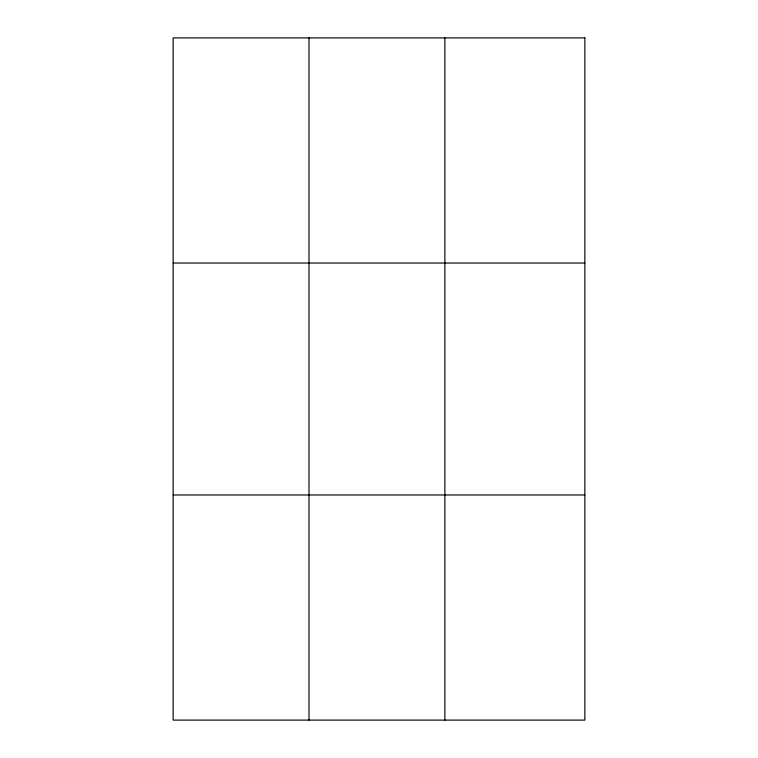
<?xml version="1.0" encoding="UTF-8"?>
<svg xmlns="http://www.w3.org/2000/svg" width="758" height="758" viewBox="0 0 758 758"><rect width="100%" height="100%" fill="white"/><g stroke="black" fill="none" stroke-linecap="round" stroke-linejoin="round"><path stroke-width="1.14" d="M309.008 37.9L309.008 720.1M444.87 37.9L444.87 720.1M173.146 263.026L584.854 263.026M173.146 494.974L584.854 494.974M584.854 37.9L584.854 720.1L173.146 720.1L173.146 37.9L584.854 37.9"/></g></svg>
